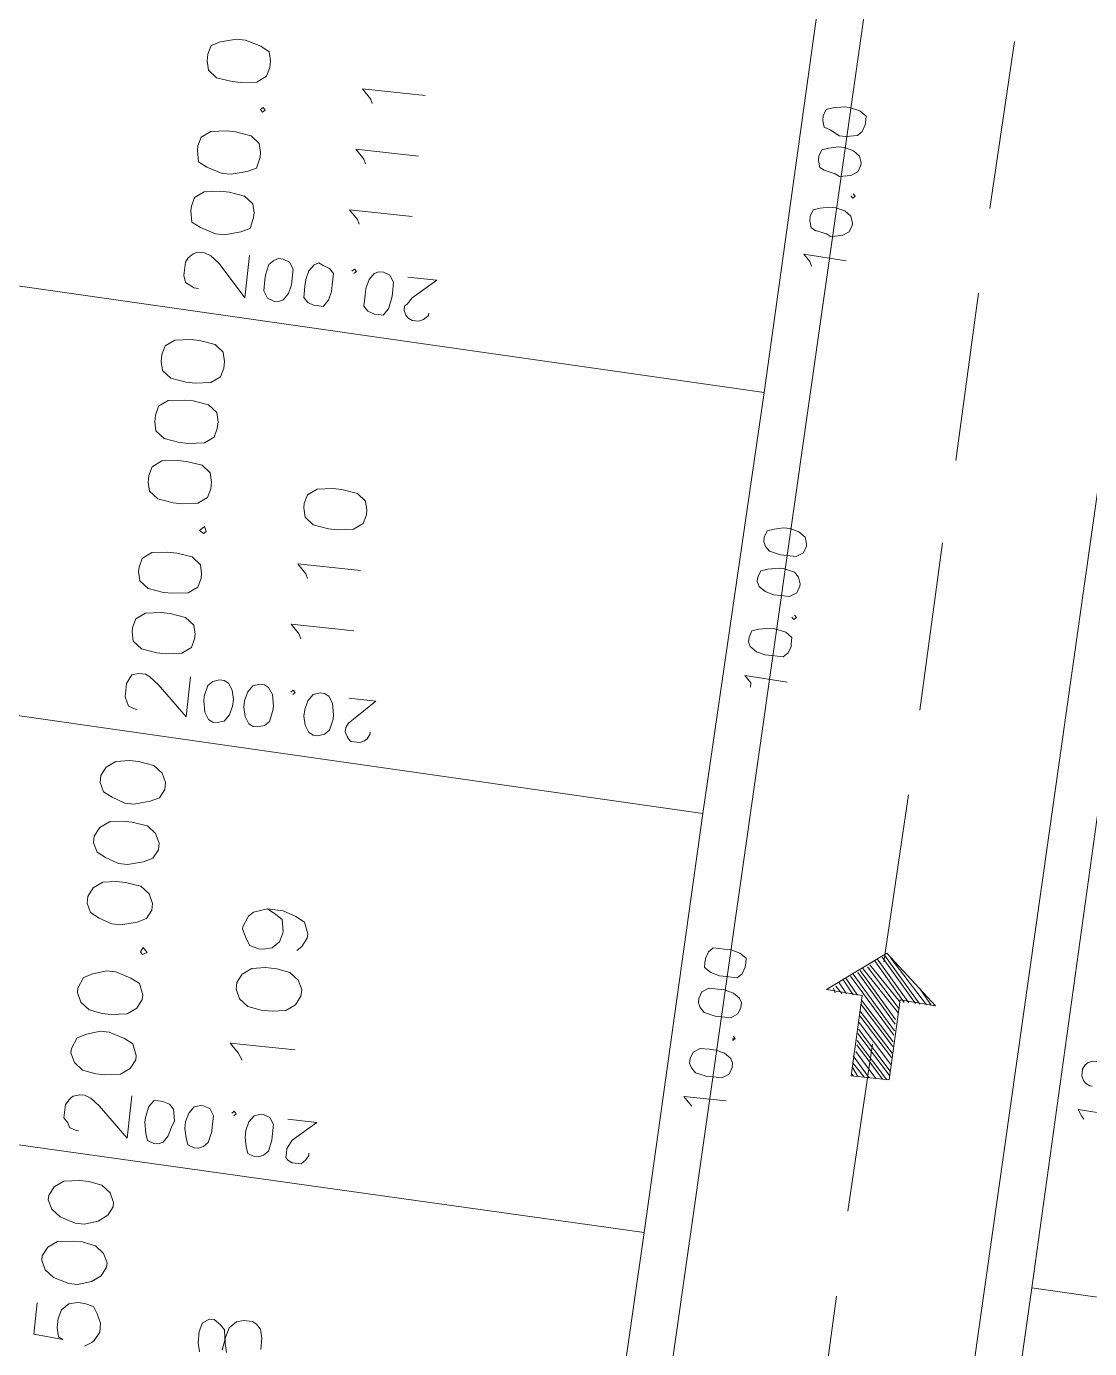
# Model space of a CAD drawing. Header units: metres. Extents: x -977055 to 805873, y -1033982 to 242021.
# Drawn here: x 2461.82 to 2486.95, y 898.43 to 929.68 of the extents above; entities that cross this region are included whole.
import ezdxf

# ---------------------------------------------------------------- set-up
doc = ezdxf.new("R2010")
doc.units = ezdxf.units.M
for name, color, linetype in [('PDF_acera', 7, 'Continuous'), ('PDF_areas por lote', 7, 'Continuous'), ('PDF_COTAS', 7, 'Continuous'), ('PDF_linea de centro', 7, 'Continuous'), ('PDF_LOTES', 7, 'Continuous'), ('PDF_No. lotes', 7, 'Continuous'), ('PDF_VIAS', 7, 'Continuous')]:
    doc.layers.add(name, color=color, linetype=linetype)

# ---------------------------------------------------------------- blocks, each defined once
blk = doc.blocks.new('CALLE')
at = {"layer": 'PDF_acera', "lineweight": 9}
for points in [[(-128.108736, -20.32128), (-129.167136, -51.43824), (-127.897056, -52.792992), (-71.166816, -54.740448), (-69.812064, -53.470368), (-68.753664, -22.353408), (-70.023744, -20.998656), (-126.711648, -19.0512)], [(-129.421152, -59.69376), (-128.0664, -58.42368), (-71.378496, -60.3288), (-70.108416, -61.683552), (-71.166816, -92.800512), (-72.521568, -94.070592), (-129.209472, -92.165472), (-130.479552, -90.768384)]]:
    blk.add_lwpolyline(points, close=True, dxfattribs=at)
at = {"layer": 'PDF_areas por lote', "lineweight": 9}
for points in [[(-121.207968, -41.023584), (-121.800672, -41.023584), (-121.843008, -41.573952), (-121.800672, -41.48928), (-121.631328, -41.446944), (-121.461984, -41.446944), (-121.29264, -41.48928), (-121.165632, -41.616288), (-121.123296, -41.785632), (-121.123296, -41.91264), (-121.165632, -42.081984), (-121.29264, -42.166656), (-121.461984, -42.251328), (-121.631328, -42.251328), (-121.800672, -42.166656), (-121.843008, -42.12432), (-121.92768, -41.997312)], [(-117.90576, -41.446944), (-117.90576, -41.404608), (-117.863424, -41.2776), (-117.778752, -41.235264), (-117.69408, -41.150592), (-117.440064, -41.150592), (-117.313056, -41.235264), (-117.27072, -41.2776), (-117.228384, -41.404608), (-117.228384, -41.48928), (-117.27072, -41.616288), (-117.397728, -41.785632), (-117.948096, -42.378336), (-117.143712, -42.378336)], [(-109.904256, -41.70096), (-109.904256, -41.658624), (-109.86192, -41.531616), (-109.777248, -41.48928), (-109.692576, -41.446944), (-109.43856, -41.446944), (-109.353888, -41.48928), (-109.269216, -41.531616), (-109.22688, -41.658624), (-109.22688, -41.785632), (-109.269216, -41.870304), (-109.396224, -42.039648), (-109.946592, -42.632352), (-109.184544, -42.632352)], [(-101.902752, -41.997312), (-101.902752, -41.91264), (-101.860416, -41.827968), (-101.81808, -41.743296), (-101.691072, -41.70096), (-101.437056, -41.70096), (-101.352384, -41.743296), (-101.267712, -41.827968), (-101.225376, -41.91264), (-101.225376, -42.039648), (-101.267712, -42.166656), (-101.39472, -42.336), (-101.987424, -42.886368), (-101.18304, -42.886368)]]:
    blk.add_lwpolyline(points, dxfattribs=at)
for points in [[(-120.403584, -41.023584), (-120.572928, -41.108256), (-120.699936, -41.2776), (-120.784608, -41.573952), (-120.784608, -41.743296), (-120.699936, -41.997312), (-120.572928, -42.166656), (-120.403584, -42.251328), (-120.318912, -42.251328), (-120.149568, -42.166656), (-120.02256, -41.997312), (-119.980224, -41.743296), (-119.980224, -41.573952), (-120.02256, -41.2776), (-120.149568, -41.108256), (-120.318912, -41.023584)], [(-119.260512, -41.023584), (-119.429856, -41.108256), (-119.556864, -41.2776), (-119.641536, -41.573952), (-119.641536, -41.743296), (-119.556864, -41.997312), (-119.429856, -42.166656), (-119.260512, -42.251328), (-119.17584, -42.251328), (-119.006496, -42.166656), (-118.879488, -41.997312), (-118.837152, -41.743296), (-118.837152, -41.573952), (-118.879488, -41.2776), (-119.006496, -41.108256), (-119.17584, -41.023584)], [(-116.466336, -41.150592), (-116.63568, -41.235264), (-116.762688, -41.404608), (-116.805024, -41.658624), (-116.805024, -41.827968), (-116.762688, -42.12432), (-116.63568, -42.293664), (-116.466336, -42.378336), (-116.381664, -42.378336), (-116.169984, -42.293664), (-116.085312, -42.12432), (-116.00064, -41.827968), (-116.00064, -41.658624), (-116.085312, -41.404608), (-116.169984, -41.235264), (-116.381664, -41.150592)], [(-115.323264, -41.150592), (-115.492608, -41.235264), (-115.619616, -41.404608), (-115.661952, -41.658624), (-115.661952, -41.827968), (-115.619616, -42.12432), (-115.492608, -42.293664), (-115.323264, -42.378336), (-115.238592, -42.378336), (-115.026912, -42.293664), (-114.94224, -42.12432), (-114.857568, -41.827968), (-114.857568, -41.658624), (-114.94224, -41.404608), (-115.026912, -41.235264), (-115.238592, -41.150592)], [(-113.629824, -41.150592), (-113.799168, -41.235264), (-113.88384, -41.404608), (-113.968512, -41.658624), (-113.968512, -41.827968), (-113.88384, -42.12432), (-113.799168, -42.293664), (-113.629824, -42.378336), (-113.502816, -42.378336), (-113.333472, -42.293664), (-113.206464, -42.12432), (-113.164128, -41.827968), (-113.164128, -41.658624), (-113.206464, -41.404608), (-113.333472, -41.235264), (-113.502816, -41.150592)], [(-112.486752, -41.150592), (-112.656096, -41.235264), (-112.740768, -41.404608), (-112.82544, -41.658624), (-112.82544, -41.827968), (-112.740768, -42.12432), (-112.656096, -42.293664), (-112.486752, -42.378336), (-112.359744, -42.378336), (-112.1904, -42.293664), (-112.063392, -42.12432), (-112.021056, -41.827968), (-112.021056, -41.658624), (-112.063392, -41.404608), (-112.1904, -41.235264), (-112.359744, -41.150592)], [(-111.34368, -41.150592), (-111.513024, -41.235264), (-111.597696, -41.404608), (-111.682368, -41.658624), (-111.682368, -41.827968), (-111.597696, -42.12432), (-111.513024, -42.293664), (-111.34368, -42.378336), (-111.216672, -42.378336), (-111.047328, -42.293664), (-110.92032, -42.12432), (-110.877984, -41.827968), (-110.877984, -41.658624), (-110.92032, -41.404608), (-111.047328, -41.235264), (-111.216672, -41.150592)], [(-108.464832, -41.446944), (-108.634176, -41.48928), (-108.761184, -41.658624), (-108.80352, -41.954976), (-108.80352, -42.12432), (-108.761184, -42.420672), (-108.634176, -42.590016), (-108.464832, -42.632352), (-108.38016, -42.632352), (-108.210816, -42.590016), (-108.083808, -42.420672), (-108.041472, -42.12432), (-108.041472, -41.954976), (-108.083808, -41.658624), (-108.210816, -41.48928), (-108.38016, -41.446944)], [(-107.32176, -41.446944), (-107.491104, -41.48928), (-107.618112, -41.658624), (-107.660448, -41.954976), (-107.660448, -42.12432), (-107.618112, -42.420672), (-107.491104, -42.590016), (-107.32176, -42.632352), (-107.237088, -42.632352), (-107.067744, -42.590016), (-106.940736, -42.420672), (-106.8984, -42.12432), (-106.8984, -41.954976), (-106.940736, -41.658624), (-107.067744, -41.48928), (-107.237088, -41.446944)], [(-105.62832, -41.446944), (-105.797664, -41.48928), (-105.924672, -41.658624), (-105.967008, -41.954976), (-105.967008, -42.12432), (-105.924672, -42.420672), (-105.797664, -42.590016), (-105.62832, -42.632352), (-105.501312, -42.632352), (-105.331968, -42.590016), (-105.20496, -42.420672), (-105.162624, -42.12432), (-105.162624, -41.954976), (-105.20496, -41.658624), (-105.331968, -41.48928), (-105.501312, -41.446944)], [(-104.485248, -41.446944), (-104.654592, -41.48928), (-104.7816, -41.658624), (-104.823936, -41.954976), (-104.823936, -42.12432), (-104.7816, -42.420672), (-104.654592, -42.590016), (-104.485248, -42.632352), (-104.35824, -42.632352), (-104.188896, -42.590016), (-104.061888, -42.420672), (-104.019552, -42.12432), (-104.019552, -41.954976), (-104.061888, -41.658624), (-104.188896, -41.48928), (-104.35824, -41.446944)], [(-103.342176, -41.446944), (-103.51152, -41.48928), (-103.638528, -41.658624), (-103.680864, -41.954976), (-103.680864, -42.12432), (-103.638528, -42.420672), (-103.51152, -42.590016), (-103.342176, -42.632352), (-103.215168, -42.632352), (-103.045824, -42.590016), (-102.918816, -42.420672), (-102.87648, -42.12432), (-102.87648, -41.954976), (-102.918816, -41.658624), (-103.045824, -41.48928), (-103.215168, -41.446944)], [(-100.463328, -41.70096), (-100.675008, -41.743296), (-100.75968, -41.91264), (-100.844352, -42.208992), (-100.844352, -42.378336), (-100.75968, -42.674688), (-100.675008, -42.844032), (-100.463328, -42.886368), (-100.378656, -42.886368), (-100.209312, -42.844032), (-100.082304, -42.674688), (-100.039968, -42.378336), (-100.039968, -42.208992), (-100.082304, -41.91264), (-100.209312, -41.743296), (-100.378656, -41.70096)], [(-99.320256, -41.70096), (-99.531936, -41.743296), (-99.616608, -41.91264), (-99.70128, -42.208992), (-99.70128, -42.378336), (-99.616608, -42.674688), (-99.531936, -42.844032), (-99.320256, -42.886368), (-99.235584, -42.886368), (-99.06624, -42.844032), (-98.939232, -42.674688), (-98.896896, -42.378336), (-98.896896, -42.208992), (-98.939232, -41.91264), (-99.06624, -41.743296), (-99.235584, -41.70096)], [(-97.626816, -41.70096), (-97.79616, -41.743296), (-97.923168, -41.91264), (-97.965504, -42.208992), (-97.965504, -42.378336), (-97.923168, -42.674688), (-97.79616, -42.844032), (-97.626816, -42.886368), (-97.499808, -42.886368), (-97.330464, -42.844032), (-97.245792, -42.674688), (-97.16112, -42.378336), (-97.16112, -42.208992), (-97.245792, -41.91264), (-97.330464, -41.743296), (-97.499808, -41.70096)], [(-114.434208, -42.251328), (-114.476544, -42.293664), (-114.434208, -42.378336), (-114.349536, -42.293664)], [(-106.432704, -42.505344), (-106.47504, -42.590016), (-106.432704, -42.632352), (-106.348032, -42.590016)], [(-98.4312, -42.801696), (-98.473536, -42.844032), (-98.4312, -42.886368), (-98.388864, -42.844032)]]:
    blk.add_lwpolyline(points, close=True, dxfattribs=at)
at = {"layer": 'PDF_COTAS', "lineweight": 9}
for points in [[(-117.990432, -42.97104), (-117.948096, -43.055712), (-117.821088, -43.140384), (-117.651744, -43.18272), (-117.524736, -43.225056), (-117.313056, -43.18272), (-117.228384, -43.098048), (-117.186048, -42.97104), (-117.186048, -42.928704), (-117.186048, -42.801696), (-117.313056, -42.717024), (-117.524736, -42.674688), (-117.609408, -42.674688), (-117.821088, -42.717024), (-117.948096, -42.75936), (-117.990432, -42.886368)], [(-117.990432, -42.97104), (-117.948096, -43.055712), (-117.821088, -43.140384), (-117.651744, -43.18272), (-117.524736, -43.225056), (-117.313056, -43.18272), (-117.228384, -43.098048), (-117.186048, -42.97104), (-117.186048, -42.928704), (-117.186048, -42.801696), (-117.313056, -42.717024), (-117.524736, -42.674688), (-117.609408, -42.674688), (-117.821088, -42.717024), (-117.948096, -42.75936), (-117.990432, -42.886368)], [(-109.988928, -43.225056), (-109.946592, -43.352064), (-109.819584, -43.436736), (-109.65024, -43.479072), (-109.523232, -43.479072), (-109.353888, -43.436736), (-109.22688, -43.352064), (-109.184544, -43.267392), (-109.184544, -43.18272), (-109.22688, -43.055712), (-109.311552, -42.97104), (-109.523232, -42.928704), (-109.607904, -42.928704), (-109.819584, -42.97104), (-109.946592, -43.055712), (-109.988928, -43.140384)], [(-109.988928, -43.225056), (-109.946592, -43.352064), (-109.819584, -43.436736), (-109.65024, -43.479072), (-109.523232, -43.479072), (-109.353888, -43.436736), (-109.22688, -43.352064), (-109.184544, -43.267392), (-109.184544, -43.18272), (-109.22688, -43.055712), (-109.311552, -42.97104), (-109.523232, -42.928704), (-109.607904, -42.928704), (-109.819584, -42.97104), (-109.946592, -43.055712), (-109.988928, -43.140384)], [(-101.987424, -43.521408), (-101.945088, -43.60608), (-101.81808, -43.690752), (-101.648736, -43.733088), (-101.521728, -43.733088), (-101.352384, -43.733088), (-101.225376, -43.648416), (-101.18304, -43.521408), (-101.18304, -43.436736), (-101.225376, -43.352064), (-101.310048, -43.267392), (-101.521728, -43.225056), (-101.6064, -43.225056), (-101.81808, -43.225056), (-101.945088, -43.309728), (-101.987424, -43.436736)], [(-101.987424, -43.521408), (-101.945088, -43.60608), (-101.81808, -43.690752), (-101.648736, -43.733088), (-101.521728, -43.733088), (-101.352384, -43.733088), (-101.225376, -43.648416), (-101.18304, -43.521408), (-101.18304, -43.436736), (-101.225376, -43.352064), (-101.310048, -43.267392), (-101.521728, -43.225056), (-101.6064, -43.225056), (-101.81808, -43.225056), (-101.945088, -43.309728), (-101.987424, -43.436736)], [(-117.990432, -43.733088), (-117.948096, -43.81776), (-117.863424, -43.902432), (-117.651744, -43.944768), (-117.567072, -43.944768), (-117.355392, -43.944768), (-117.228384, -43.860096), (-117.186048, -43.733088), (-117.186048, -43.690752), (-117.228384, -43.563744), (-117.355392, -43.479072), (-117.524736, -43.436736), (-117.651744, -43.436736), (-117.821088, -43.479072), (-117.948096, -43.521408), (-117.990432, -43.648416)], [(-117.990432, -43.733088), (-117.948096, -43.81776), (-117.863424, -43.902432), (-117.651744, -43.944768), (-117.567072, -43.944768), (-117.355392, -43.944768), (-117.228384, -43.860096), (-117.186048, -43.733088), (-117.186048, -43.690752), (-117.228384, -43.563744), (-117.355392, -43.479072), (-117.524736, -43.436736), (-117.651744, -43.436736), (-117.821088, -43.479072), (-117.948096, -43.521408), (-117.990432, -43.648416)], [(-109.988928, -43.987104), (-109.946592, -44.114112), (-109.86192, -44.198784), (-109.65024, -44.24112), (-109.565568, -44.24112), (-109.353888, -44.198784), (-109.22688, -44.114112), (-109.184544, -44.02944), (-109.184544, -43.944768), (-109.22688, -43.81776), (-109.353888, -43.733088), (-109.523232, -43.690752), (-109.65024, -43.690752), (-109.819584, -43.733088), (-109.946592, -43.81776), (-109.988928, -43.902432)], [(-109.988928, -43.987104), (-109.946592, -44.114112), (-109.86192, -44.198784), (-109.65024, -44.24112), (-109.565568, -44.24112), (-109.353888, -44.198784), (-109.22688, -44.114112), (-109.184544, -44.02944), (-109.184544, -43.944768), (-109.22688, -43.81776), (-109.353888, -43.733088), (-109.523232, -43.690752), (-109.65024, -43.690752), (-109.819584, -43.733088), (-109.946592, -43.81776), (-109.988928, -43.902432)], [(-101.987424, -44.283456), (-101.987424, -44.368128), (-101.860416, -44.4528), (-101.691072, -44.495136), (-101.564064, -44.495136), (-101.352384, -44.495136), (-101.267712, -44.410464), (-101.225376, -44.283456), (-101.18304, -44.198784), (-101.225376, -44.114112), (-101.352384, -44.02944), (-101.521728, -43.987104), (-101.648736, -43.987104), (-101.860416, -43.987104), (-101.945088, -44.071776), (-101.987424, -44.198784)], [(-101.987424, -44.283456), (-101.987424, -44.368128), (-101.860416, -44.4528), (-101.691072, -44.495136), (-101.564064, -44.495136), (-101.352384, -44.495136), (-101.267712, -44.410464), (-101.225376, -44.283456), (-101.18304, -44.198784), (-101.225376, -44.114112), (-101.352384, -44.02944), (-101.521728, -43.987104), (-101.648736, -43.987104), (-101.860416, -43.987104), (-101.945088, -44.071776), (-101.987424, -44.198784)], [(-117.27072, -44.283456), (-117.228384, -44.325792), (-117.27072, -44.368128), (-117.313056, -44.325792), (-117.27072, -44.368128), (-117.228384, -44.325792)], [(-109.269216, -44.537472), (-109.22688, -44.579808), (-109.269216, -44.622144), (-109.311552, -44.579808), (-109.269216, -44.622144), (-109.22688, -44.579808)], [(-118.032768, -44.87616), (-117.990432, -44.960832), (-117.90576, -45.045504), (-117.69408, -45.08784), (-117.567072, -45.08784), (-117.397728, -45.08784), (-117.27072, -45.003168), (-117.228384, -44.87616), (-117.228384, -44.833824), (-117.27072, -44.706816), (-117.397728, -44.622144), (-117.567072, -44.579808), (-117.69408, -44.579808), (-117.863424, -44.622144), (-117.990432, -44.66448), (-118.032768, -44.791488)], [(-118.032768, -44.87616), (-117.990432, -44.960832), (-117.90576, -45.045504), (-117.69408, -45.08784), (-117.567072, -45.08784), (-117.397728, -45.08784), (-117.27072, -45.003168), (-117.228384, -44.87616), (-117.228384, -44.833824), (-117.27072, -44.706816), (-117.397728, -44.622144), (-117.567072, -44.579808), (-117.69408, -44.579808), (-117.863424, -44.622144), (-117.990432, -44.66448), (-118.032768, -44.791488)], [(-110.031264, -45.130176), (-109.988928, -45.257184), (-109.904256, -45.341856), (-109.692576, -45.384192), (-109.607904, -45.384192), (-109.396224, -45.341856), (-109.269216, -45.257184), (-109.22688, -45.172512), (-109.22688, -45.08784), (-109.269216, -44.960832), (-109.396224, -44.87616), (-109.565568, -44.833824), (-109.692576, -44.833824), (-109.86192, -44.87616), (-109.988928, -44.960832), (-110.031264, -45.045504)], [(-110.031264, -45.130176), (-109.988928, -45.257184), (-109.904256, -45.341856), (-109.692576, -45.384192), (-109.607904, -45.384192), (-109.396224, -45.341856), (-109.269216, -45.257184), (-109.22688, -45.172512), (-109.22688, -45.08784), (-109.269216, -44.960832), (-109.396224, -44.87616), (-109.565568, -44.833824), (-109.692576, -44.833824), (-109.86192, -44.87616), (-109.988928, -44.960832), (-110.031264, -45.045504)], [(-101.267712, -44.833824), (-101.225376, -44.87616), (-101.267712, -44.918496), (-101.310048, -44.87616), (-101.267712, -44.918496), (-101.225376, -44.87616)], [(-102.02976, -45.426528), (-102.02976, -45.5112), (-101.902752, -45.595872), (-101.691072, -45.638208), (-101.6064, -45.638208), (-101.39472, -45.638208), (-101.267712, -45.553536), (-101.225376, -45.426528), (-101.225376, -45.341856), (-101.267712, -45.257184), (-101.39472, -45.172512), (-101.564064, -45.130176), (-101.691072, -45.130176), (-101.902752, -45.130176), (-101.987424, -45.214848), (-102.02976, -45.341856)], [(-102.02976, -45.426528), (-102.02976, -45.5112), (-101.902752, -45.595872), (-101.691072, -45.638208), (-101.6064, -45.638208), (-101.39472, -45.638208), (-101.267712, -45.553536), (-101.225376, -45.426528), (-101.225376, -45.341856), (-101.267712, -45.257184), (-101.39472, -45.172512), (-101.564064, -45.130176), (-101.691072, -45.130176), (-101.902752, -45.130176), (-101.987424, -45.214848), (-102.02976, -45.341856)], [(-117.27072, -45.341856), (-117.27072, -45.892224), (-117.651744, -45.468864), (-117.736416, -45.426528), (-117.821088, -45.384192), (-117.90576, -45.384192), (-117.990432, -45.384192), (-118.032768, -45.426528), (-118.075104, -45.5112), (-118.075104, -45.680544), (-118.032768, -45.72288), (-117.990432, -45.765216), (-117.90576, -45.807552), (-117.863424, -45.807552), (-117.90576, -45.807552), (-117.990432, -45.765216), (-118.032768, -45.72288), (-118.075104, -45.680544), (-118.075104, -45.5112), (-118.032768, -45.426528), (-117.990432, -45.384192), (-117.90576, -45.384192), (-117.821088, -45.384192), (-117.736416, -45.426528), (-117.651744, -45.468864), (-117.27072, -45.892224)], [(-109.269216, -45.638208), (-109.269216, -46.14624), (-109.65024, -45.765216), (-109.734912, -45.680544), (-109.819584, -45.638208), (-109.904256, -45.638208), (-109.988928, -45.680544), (-110.031264, -45.72288), (-110.0736, -45.765216), (-110.0736, -45.93456), (-110.031264, -46.019232), (-109.988928, -46.061568), (-109.904256, -46.103904), (-109.86192, -46.103904), (-109.904256, -46.103904), (-109.988928, -46.061568), (-110.031264, -46.019232), (-110.0736, -45.93456), (-110.0736, -45.765216), (-110.031264, -45.72288), (-109.988928, -45.680544), (-109.904256, -45.638208), (-109.819584, -45.638208), (-109.734912, -45.680544), (-109.65024, -45.765216), (-109.269216, -46.14624)], [(-101.267712, -45.892224), (-101.267712, -46.442592), (-101.648736, -46.019232), (-101.775744, -45.93456), (-101.81808, -45.892224), (-101.902752, -45.892224), (-101.987424, -45.93456), (-102.02976, -45.976896), (-102.072096, -46.061568), (-102.072096, -46.188576), (-102.02976, -46.273248), (-101.987424, -46.315584), (-101.945088, -46.35792), (-101.902752, -46.35792), (-101.945088, -46.35792), (-101.987424, -46.315584), (-102.02976, -46.273248), (-102.072096, -46.188576), (-102.072096, -46.061568), (-102.02976, -45.976896), (-101.987424, -45.93456), (-101.902752, -45.892224), (-101.81808, -45.892224), (-101.775744, -45.93456), (-101.648736, -46.019232), (-101.267712, -46.442592)], [(-115.407936, -52.750656), (-115.492608, -52.792992), (-115.57728, -52.877664), (-115.619616, -53.089344), (-115.619616, -53.216352), (-115.619616, -53.385696), (-115.534944, -53.512704), (-115.407936, -53.55504), (-115.323264, -53.55504), (-115.238592, -53.512704), (-115.15392, -53.385696), (-115.111584, -53.216352), (-115.111584, -53.089344), (-115.111584, -52.92), (-115.196256, -52.792992), (-115.323264, -52.750656)], [(-114.264864, -52.792992), (-114.349536, -52.835328), (-114.434208, -52.92), (-114.476544, -53.13168), (-114.476544, -53.258688), (-114.476544, -53.428032), (-114.391872, -53.55504), (-114.264864, -53.597376), (-114.180192, -53.597376), (-114.09552, -53.55504), (-114.010848, -53.428032), (-113.968512, -53.258688), (-113.968512, -53.13168), (-113.968512, -52.962336), (-114.053184, -52.835328), (-114.180192, -52.792992)], [(-113.502816, -52.835328), (-113.587488, -52.835328), (-113.67216, -52.962336), (-113.714496, -53.13168), (-113.714496, -53.258688), (-113.714496, -53.470368), (-113.629824, -53.55504), (-113.502816, -53.597376), (-113.418144, -53.597376), (-113.333472, -53.597376), (-113.2488, -53.470368), (-113.206464, -53.301024), (-113.206464, -53.174016), (-113.206464, -52.962336), (-113.291136, -52.877664), (-113.418144, -52.835328)], [(-107.406432, -53.004672), (-107.491104, -53.047008), (-107.575776, -53.174016), (-107.618112, -53.34336), (-107.618112, -53.470368), (-107.618112, -53.682048), (-107.53344, -53.76672), (-107.406432, -53.809056), (-107.364096, -53.809056), (-107.237088, -53.809056), (-107.152416, -53.682048), (-107.11008, -53.470368), (-107.11008, -53.385696), (-107.152416, -53.174016), (-107.194752, -53.047008), (-107.32176, -53.004672)], [(-106.26336, -53.047008), (-106.348032, -53.089344), (-106.432704, -53.216352), (-106.47504, -53.385696), (-106.47504, -53.512704), (-106.47504, -53.682048), (-106.390368, -53.809056), (-106.26336, -53.851392), (-106.221024, -53.851392), (-106.094016, -53.809056), (-106.009344, -53.724384), (-105.967008, -53.512704), (-105.967008, -53.428032), (-106.009344, -53.216352), (-106.05168, -53.089344), (-106.178688, -53.047008)], [(-105.501312, -53.089344), (-105.585984, -53.13168), (-105.670656, -53.216352), (-105.712992, -53.428032), (-105.712992, -53.55504), (-105.712992, -53.724384), (-105.62832, -53.851392), (-105.501312, -53.893728), (-105.458976, -53.893728), (-105.331968, -53.851392), (-105.247296, -53.724384), (-105.20496, -53.55504), (-105.20496, -53.428032), (-105.247296, -53.258688), (-105.289632, -53.13168), (-105.41664, -53.089344)], [(-99.404928, -53.301024), (-99.531936, -53.34336), (-99.574272, -53.428032), (-99.616608, -53.639712), (-99.658944, -53.724384), (-99.616608, -53.936064), (-99.531936, -54.063072), (-99.404928, -54.105408), (-99.362592, -54.105408), (-99.235584, -54.063072), (-99.150912, -53.936064), (-99.108576, -53.76672), (-99.108576, -53.639712), (-99.150912, -53.470368), (-99.193248, -53.34336), (-99.320256, -53.301024)], [(-98.261856, -53.34336), (-98.388864, -53.385696), (-98.4312, -53.470368), (-98.473536, -53.682048), (-98.515872, -53.76672), (-98.473536, -53.9784), (-98.388864, -54.105408), (-98.261856, -54.147744), (-98.21952, -54.147744), (-98.092512, -54.105408), (-98.00784, -53.9784), (-97.965504, -53.809056), (-97.965504, -53.682048), (-98.00784, -53.512704), (-98.050176, -53.385696), (-98.177184, -53.34336)], [(-97.499808, -53.34336), (-97.626816, -53.385696), (-97.669152, -53.512704), (-97.753824, -53.682048), (-97.753824, -53.809056), (-97.711488, -54.020736), (-97.626816, -54.105408), (-97.499808, -54.147744), (-97.457472, -54.147744), (-97.330464, -54.147744), (-97.245792, -54.020736), (-97.203456, -53.809056), (-97.203456, -53.724384), (-97.245792, -53.512704), (-97.288128, -53.385696), (-97.415136, -53.34336)]]:
    blk.add_lwpolyline(points, close=True, dxfattribs=at)
for points in [[(-116.21232, -52.877664), (-116.169984, -52.835328), (-116.042976, -52.70832), (-116.042976, -53.512704)], [(-108.253152, -53.13168), (-108.16848, -53.13168), (-108.041472, -53.004672), (-108.083808, -53.809056)], [(-100.251648, -53.428032), (-100.166976, -53.385696), (-100.039968, -53.258688), (-100.082304, -54.063072)], [(-114.857568, -53.512704), (-114.899904, -53.512704), (-114.857568, -53.55504), (-114.815232, -53.512704)], [(-106.856064, -53.76672), (-106.8984, -53.809056), (-106.856064, -53.851392), (-106.813728, -53.809056)], [(-98.85456, -54.020736), (-98.896896, -54.063072), (-98.85456, -54.105408), (-98.812224, -54.063072)], [(-115.661952, -60.244128), (-115.619616, -60.201792), (-115.492608, -60.11712), (-115.534944, -60.921504)], [(-115.026912, -60.3288), (-115.026912, -60.286464), (-114.984576, -60.201792), (-114.94224, -60.159456), (-114.857568, -60.11712), (-114.73056, -60.11712), (-114.645888, -60.159456), (-114.603552, -60.201792), (-114.561216, -60.286464), (-114.561216, -60.371136), (-114.603552, -60.455808), (-114.688224, -60.54048), (-115.111584, -60.921504), (-114.561216, -60.96384)]]:
    blk.add_lwpolyline(points, dxfattribs=at)
at = {"layer": 'PDF_linea de centro', "lineweight": 9}
for points in [[(-119.472192, -55.968192), (-122.647392, -55.88352)], [(-114.688224, -56.137536), (-117.863424, -56.010528)], [(-109.946592, -56.30688), (-113.121792, -56.179872)], [(-105.162624, -56.433888), (-108.337824, -56.349216)], [(-100.420992, -56.603232), (-103.596192, -56.51856)], [(-95.637024, -56.772576), (-98.812224, -56.645568)]]:
    blk.add_lwpolyline(points, dxfattribs=at)
at = {"layer": 'PDF_LOTES', "lineweight": 20}
for points in [[(-125.864928, -51.988608), (-118.667808, -52.242624), (-118.159776, -36.239616), (-126.118944, -35.9856), (-126.669312, -51.184224)], [(-118.667808, -52.242624), (-110.70864, -52.49664), (-110.158272, -36.535968), (-118.159776, -36.239616)], [(-110.70864, -52.49664), (-102.707136, -52.792992), (-102.156768, -36.789984), (-110.158272, -36.535968)], [(-102.707136, -52.792992), (-94.705632, -53.047008), (-94.155264, -37.044), (-102.156768, -36.789984)], [(-119.472192, -75.56976), (-129.082464, -75.273408), (-128.574432, -60.074784), (-127.727712, -59.312736), (-118.921824, -59.609088)], [(-119.472192, -75.56976), (-109.904256, -75.908448), (-109.353888, -59.90544), (-118.921824, -59.609088)]]:
    blk.add_lwpolyline(points, close=True, dxfattribs=at)
at = {"layer": 'PDF_No. lotes', "lineweight": 20}
for points in [[(-121.716, -44.579808), (-121.461984, -44.622144), (-121.29264, -44.66448), (-121.165632, -44.791488), (-121.123296, -44.918496), (-121.123296, -45.08784), (-121.165632, -45.172512), (-121.250304, -45.257184), (-121.419648, -45.29952), (-121.631328, -45.29952)], [(-121.758336, -44.66448), (-121.588992, -44.622144), (-121.334976, -44.579808), (-121.250304, -44.495136), (-121.165632, -44.368128), (-121.165632, -44.283456), (-121.250304, -44.156448), (-121.419648, -44.114112), (-121.631328, -44.114112), (-121.800672, -44.156448)], [(-116.254656, -44.368128), (-116.127648, -44.283456), (-115.958304, -44.114112), (-115.958304, -45.341856)], [(-113.375808, -44.537472), (-113.46048, -44.706816), (-113.545152, -44.833824), (-113.756832, -44.87616), (-113.799168, -44.87616), (-113.968512, -44.833824), (-114.09552, -44.706816), (-114.137856, -44.537472), (-114.137856, -44.4528), (-114.09552, -44.283456), (-113.968512, -44.198784), (-113.799168, -44.114112), (-113.756832, -44.114112), (-113.545152, -44.198784), (-113.46048, -44.283456), (-113.375808, -44.537472), (-113.375808, -44.833824), (-113.46048, -45.08784), (-113.545152, -45.257184), (-113.756832, -45.341856), (-113.841504, -45.341856), (-114.010848, -45.257184), (-114.09552, -45.172512)], [(-108.253152, -44.622144), (-108.16848, -44.579808), (-107.999136, -44.410464), (-107.999136, -45.595872)], [(-107.11008, -44.622144), (-107.025408, -44.579808), (-106.856064, -44.410464), (-106.856064, -45.595872)], [(-100.378656, -44.87616), (-100.293984, -44.833824), (-100.12464, -44.66448), (-100.12464, -45.849888)], [(-99.235584, -44.87616), (-99.150912, -44.833824), (-98.981568, -44.66448), (-98.981568, -45.849888)], [(-98.092512, -44.87616), (-98.00784, -44.833824), (-97.838496, -44.66448), (-97.838496, -45.849888)]]:
    blk.add_lwpolyline(points, dxfattribs=at)
for points in [[(-114.94224, -44.114112), (-115.111584, -44.198784), (-115.238592, -44.368128), (-115.280928, -44.622144), (-115.280928, -44.833824), (-115.238592, -45.08784), (-115.111584, -45.257184), (-114.94224, -45.341856), (-114.815232, -45.341856), (-114.645888, -45.257184), (-114.51888, -45.08784), (-114.476544, -44.833824), (-114.476544, -44.622144), (-114.51888, -44.368128), (-114.645888, -44.198784), (-114.815232, -44.114112)], [(-105.797664, -44.410464), (-105.967008, -44.4528), (-106.094016, -44.622144), (-106.136352, -44.918496), (-106.136352, -45.08784), (-106.094016, -45.384192), (-105.967008, -45.553536), (-105.797664, -45.595872), (-105.712992, -45.595872), (-105.543648, -45.553536), (-105.41664, -45.384192), (-105.374304, -45.08784), (-105.374304, -44.918496), (-105.41664, -44.622144), (-105.543648, -44.4528), (-105.712992, -44.410464)]]:
    blk.add_lwpolyline(points, close=True, dxfattribs=at)
at = {"layer": 'PDF_VIAS', "lineweight": 20}
blk.add_lwpolyline([(-113.756832, -55.163808), (-113.799168, -55.841184), (-115.323264, -55.798848), (-115.323264, -56.51856), (-113.799168, -56.560896), (-113.841504, -57.238272), (-112.952448, -56.222208)], close=True, dxfattribs=at)
at = {"layer": 'PDF_VIAS', "lineweight": 9}
for points in [[(-113.756832, -55.24848), (-113.756832, -55.206144)], [(-113.799168, -55.333152), (-113.714496, -55.290816)], [(-113.799168, -55.46016), (-113.67216, -55.333152)], [(-113.799168, -55.544832), (-113.587488, -55.375488)], [(-113.799168, -55.67184), (-113.545152, -55.46016)], [(-114.476544, -56.51856), (-113.46048, -55.587168)], [(-114.391872, -56.51856), (-113.418144, -55.629504)], [(-114.264864, -56.51856), (-113.375808, -55.714176)], [(-113.799168, -55.756512), (-113.502816, -55.502496)], [(-115.323264, -55.841184), (-115.280928, -55.798848)], [(-115.323264, -55.925856), (-115.15392, -55.798848)], [(-115.323264, -56.052864), (-115.069248, -55.798848)], [(-115.323264, -56.137536), (-114.94224, -55.798848)], [(-115.323264, -56.264544), (-114.857568, -55.841184)], [(-115.323264, -56.391552), (-114.73056, -55.841184)], [(-115.323264, -56.476224), (-114.645888, -55.841184)], [(-115.238592, -56.51856), (-114.51888, -55.841184)], [(-115.15392, -56.51856), (-114.434208, -55.841184)], [(-115.026912, -56.51856), (-114.3072, -55.841184)], [(-114.899904, -56.51856), (-114.180192, -55.841184)], [(-114.815232, -56.51856), (-114.09552, -55.841184)], [(-114.688224, -56.51856), (-113.968512, -55.841184)], [(-114.603552, -56.51856), (-113.88384, -55.841184)], [(-114.180192, -56.51856), (-113.333472, -55.756512)], [(-114.053184, -56.560896), (-113.291136, -55.798848)], [(-113.968512, -56.560896), (-113.2488, -55.88352)], [(-113.841504, -56.560896), (-113.206464, -55.925856)], [(-113.841504, -56.645568), (-113.121792, -56.010528)], [(-113.841504, -56.73024), (-113.079456, -56.052864)], [(-113.841504, -56.857248), (-113.03712, -56.137536)], [(-113.841504, -56.94192), (-112.994784, -56.179872)], [(-113.841504, -57.068928), (-113.03712, -56.30688)], [(-113.841504, -57.1536), (-113.545152, -56.899584)]]:
    blk.add_lwpolyline(points, dxfattribs=at)

msp = doc.modelspace()

# ---------------------------------------------------------------- block references
at = {"xscale": 1.255773352820658, "yscale": 1.255773352820658, "zscale": 1.255773352820658, "rotation": 83.85573648860341}
msp.add_blockref('CALLE', (2427.15058, 1056.36283, 1015.371), dxfattribs=at)

doc.saveas('drawing.dxf')
